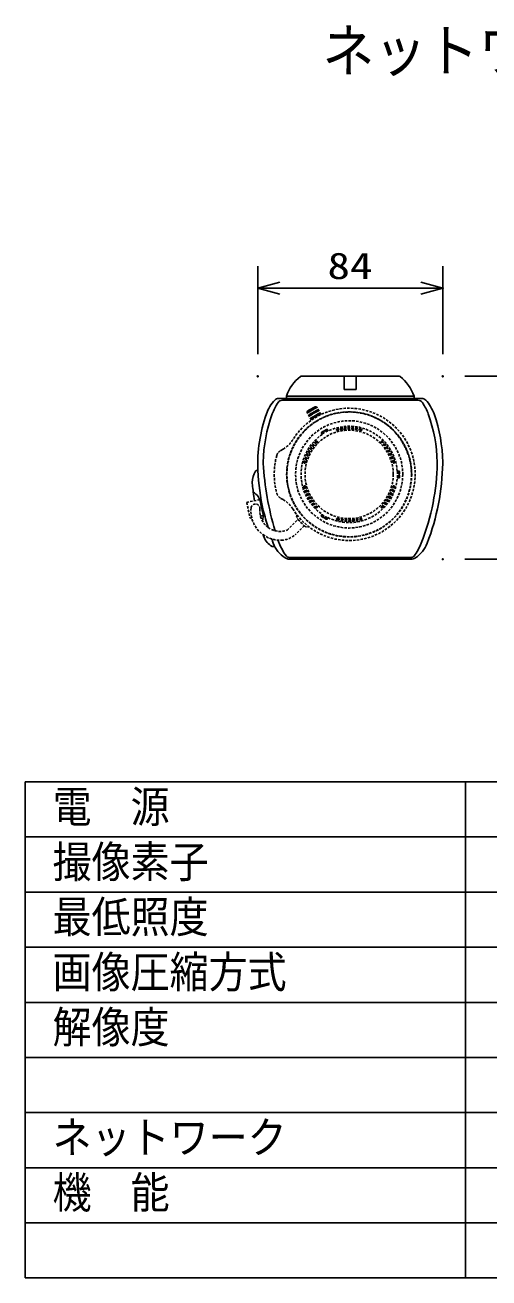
# Model space of a CAD drawing. Units: millimetres, scale not verified. Extents: x -63 to 63, y -56 to 57.
# Drawn here: x -62.5 to -20.4, y -56.4 to 57.3 of the extents above; entities that cross this region are included whole.
import ezdxf
from ezdxf.enums import TextEntityAlignment as Align

# ---------------------------------------------------------------- set-up
doc = ezdxf.new("R2010")
doc.units = ezdxf.units.MM
doc.header["$LTSCALE"] = 0.189787
doc.header["$PDMODE"] = 32
doc.header["$PDSIZE"] = 0.0949
for name, pattern in [('CHAIN1', [8, 5, -1, 1, -1]), ('DASHED1', [1.8, 1.2, -0.6]), ('LONG_DOUBLE_CHAIN', [21.8, 18, -1, 0.6, -0.6, 0.6, -1])]:
    doc.linetypes.add(name, pattern=pattern)
for name, color, linetype in [('0-0_MOJI1', 2, 'Continuous'), ('0-2_GAIKEI', 1, 'DASHED1'), ('0-3_WAKU', 3, 'Continuous'), ('0-4_DEFPOINTS', 7, 'Continuous')]:
    doc.layers.add(name, color=color, linetype=linetype)
doc.styles.add('ＭＳ ゴシック', font='')
doc.styles.get('ＭＳ ゴシック').set_extended_font_data('MS Gothic')

# ---------------------------------------------------------------- blocks, each defined once
blk = doc.blocks.new('_OPEN30')
at = {"layer": '0-4_DEFPOINTS'}
blk.add_line((0, 0), (-1, 0), dxfattribs=at)
blk.add_lwpolyline([(-1, 0.26795), (0, 0), (-1, -0.26795)], dxfattribs=at)

msp = doc.modelspace()

# ---------------------------------------------------------------- linework, layer by layer
at = {"layer": '0-2_GAIKEI', "color": 7, "linetype": 'Continuous'}
for p, q in [((-37.4354, 25.4235), (-37.4701, 25.4235)), ((-28.5048, 25.4235), (-37.4354, 25.4235)), ((-33.5201, 25.4235), (-33.5201, 24.3235)), ((-32.4201, 25.4235), (-32.4201, 24.3235)), ((-32.5201, 24.2235), (-33.4201, 24.2235)), ((-39.5701, 23.2521), (-39.5701, 23.2521)), ((-39.4614, 23.4235), (-32.9701, 23.4235)), ((-27.1701, 23.6235), (-38.7701, 23.6235)), ((-38.7701, 23.6235), (-38.7701, 23.4235)), ((-27.1701, 23.4235), (-38.7701, 23.4235)), ((-32.9701, 23.4235), (-26.4788, 23.4235)), ((-27.1701, 23.4235), (-27.1701, 23.6235)), ((-41.3701, 17.6235), (-41.3701, 17.5235)), ((-40.8701, 17.6191), (-40.8701, 17.5279)), ((-25.0701, 17.5235), (-25.0701, 17.6235)), ((-24.5701, 17.5235), (-24.5701, 17.6235)), ((-38.4513, 8.8235), (-32.9701, 8.8235)), ((-32.9701, 8.8235), (-27.4889, 8.8235))]:
    msp.add_line(p, q, dxfattribs=at)
at = {"layer": '0-2_GAIKEI', "color": 7, "linetype": 'LONG_DOUBLE_CHAIN'}
for p, q in [((-33.5201, 24.3218), (-33.5201, 24.2235)), ((-33.4218, 24.2235), (-33.5201, 24.2235)), ((-32.4201, 24.2235), (-32.5184, 24.2235)), ((-32.4201, 24.3218), (-32.4201, 24.2235))]:
    msp.add_line(p, q, dxfattribs=at)
at = {"layer": '0-2_GAIKEI', "linetype": 'Continuous'}
for p, q in [((-39.1148, 23.2521), (-26.8253, 23.2521)), ((-41.4983, 16.8735), (-41.3539, 16.8735)), ((-40.022, 9.9735), (-39.832, 9.9735)), ((-38.5243, 8.9949), (-27.4158, 8.9949))]:
    msp.add_line(p, q, dxfattribs=at)
at = {"layer": '0-2_GAIKEI'}
for p, q in [((-36.8592, 22.1788), (-36.8786, 22.1314)), ((-36.8786, 22.1314), (-36.8717, 22.16)), ((-36.4883, 21.4553), (-36.8786, 22.1314)), ((-36.8437, 22.2671), (-36.8723, 22.1602)), ((-36.8542, 22.1455), (-36.8592, 22.1788)), ((-36.4649, 21.4714), (-36.8542, 22.1455)), ((-36.4201, 21.5019), (-36.8229, 22.1997)), ((-36.415, 21.5054), (-36.802, 22.1757)), ((-36.3615, 21.5409), (-36.7622, 22.2348)), ((-36.3413, 21.5541), (-36.7256, 22.2198)), ((-36.2827, 21.5918), (-36.681, 22.2817)), ((-36.2484, 21.6134), (-36.6303, 22.2748)), ((-36.1885, 21.6504), (-36.585, 22.3371)), ((-36.1421, 21.6783), (-36.5224, 22.3371)), ((-36.0849, 21.712), (-36.4806, 22.3974)), ((-36.0294, 21.7439), (-36.4095, 22.4023)), ((-35.979, 21.7723), (-36.3751, 22.4583)), ((-35.9179, 21.8057), (-36.2992, 22.466)), ((-35.8779, 21.8271), (-36.2755, 22.5158)), ((-35.8155, 21.8597), (-36.1989, 22.5239)), ((-35.7889, 21.8734), (-36.1887, 22.5659)), ((-35.7184, 21.9086), (-36.1206, 22.6052)), ((-35.7294, 21.9032), (-36.1155, 22.572)), ((-35.6662, 21.934), (-36.0548, 22.607)), ((-35.6307, 21.951), (-36.0208, 22.6267)), ((-35.6255, 21.9534), (-36.0159, 22.6295)), ((-35.1572, 20.5522), (-35.5036, 20.3522)), ((-35.175, 20.583), (-35.1572, 20.5522)), ((-35.1572, 20.5522), (-35.145, 20.531)), ((-34.9854, 20.4547), (-35.0856, 20.6283)), ((-34.1631, 20.6346), (-34.1553, 20.6057)), ((-34.1398, 20.5477), (-34.1321, 20.5187)), ((-31.9813, 20.5477), (-31.989, 20.5187)), ((-31.958, 20.6346), (-31.9657, 20.6057)), ((-36.0675, 19.5349), (-36.0462, 19.5136)), ((-36.0038, 19.4712), (-35.9826, 19.45)), ((-35.6053, 20.3283), (-35.505, 20.1547)), ((-35.5214, 20.383), (-35.5036, 20.3522)), ((-35.5036, 20.3522), (-35.4914, 20.331)), ((-30.117, 19.4717), (-30.1382, 19.4505)), ((-30.0534, 19.5353), (-30.0746, 19.5141)), ((-39.0586, 18.8123), (-39.3155, 18.6676)), ((-37.17, 17.6252), (-37.141, 17.6174)), ((-37.0831, 17.6019), (-37.0541, 17.5941)), ((-29.0377, 17.6023), (-29.0667, 17.5946)), ((-28.9508, 17.6256), (-28.9798, 17.6178)), ((-28.5055, 16.823), (-28.7059, 16.823)), ((-28.7059, 16.223), (-28.5055, 16.223)), ((-28.5356, 16.723), (-28.5601, 16.723)), ((-28.5356, 16.323), (-28.5601, 16.323)), ((-28.5356, 16.323), (-28.5356, 16.723)), ((-28.5, 16.723), (-28.5356, 16.723)), ((-28.5, 16.323), (-28.5356, 16.323)), ((-37.1751, 15.4233), (-37.1461, 15.431)), ((-37.0882, 15.4466), (-37.0592, 15.4543)), ((-29.0428, 15.447), (-29.0718, 15.4548)), ((-28.9559, 15.4237), (-28.9849, 15.4315)), ((-41.1645, 14.2383), (-42.3655, 13.9871)), ((-42.3655, 13.9871), (-42.0637, 12.5445)), ((-39.0586, 14.24), (-39.3155, 14.3847)), ((-42.0637, 12.5445), (-41.9114, 12.5763)), ((-41.1279, 12.7402), (-40.8799, 12.792)), ((-36.0726, 13.5136), (-36.0513, 13.5348)), ((-36.0089, 13.5772), (-35.9877, 13.5984)), ((-35.5104, 12.8955), (-35.6106, 12.7219)), ((-35.5268, 12.6672), (-35.5089, 12.698)), ((-35.5089, 12.698), (-35.4967, 12.7192)), ((-35.5089, 12.698), (-35.1625, 12.498)), ((-35.1625, 12.498), (-35.1503, 12.5192)), ((-35.091, 12.4219), (-34.9908, 12.5955)), ((-34.1449, 12.4951), (-34.1371, 12.5241)), ((-31.9864, 12.4951), (-31.9941, 12.5241)), ((-30.1221, 13.5776), (-30.1433, 13.5989)), ((-30.0585, 13.514), (-30.0797, 13.5352)), ((-37.1516, 11.8714), (-37.8844, 11.1386)), ((-35.1803, 12.4672), (-35.1625, 12.498)), ((-34.1682, 12.4082), (-34.1604, 12.4372)), ((-31.9631, 12.4082), (-31.9708, 12.4372))]:
    msp.add_line(p, q, dxfattribs=at)
at = {"layer": '0-2_GAIKEI', "linetype": 'CHAIN1'}
for p, q in [((-36.802, 22.1757), (-36.8229, 22.1997)), ((-36.7622, 22.2348), (-36.802, 22.1757)), ((-36.7256, 22.2198), (-36.7622, 22.2348)), ((-36.681, 22.2817), (-36.7256, 22.2198)), ((-36.6303, 22.2748), (-36.681, 22.2817)), ((-36.585, 22.3371), (-36.6303, 22.2748)), ((-36.4806, 22.3974), (-36.5224, 22.3371)), ((-36.4095, 22.4023), (-36.4806, 22.3974)), ((-36.3751, 22.4583), (-36.4095, 22.4023)), ((-36.2992, 22.466), (-36.3751, 22.4583)), ((-36.1989, 22.5239), (-36.2755, 22.5158)), ((-36.1887, 22.5659), (-36.1989, 22.5239)), ((-36.1155, 22.572), (-36.1887, 22.5659)), ((-36.044, 22.6384), (-36.1508, 22.6671)), ((-36.0548, 22.607), (-36.1206, 22.6052)), ((-36.1206, 22.6052), (-36.1155, 22.572)), ((-36.0758, 22.6311), (-36.0548, 22.607)), ((-36.0574, 22.6417), (-36.0208, 22.6267)), ((-36.0441, 22.6378), (-36.0574, 22.6417)), ((-41.9476, 12.722), (-41.9424, 12.7231))]:
    msp.add_line(p, q, dxfattribs=at)
at = {"layer": '0-2_GAIKEI'}
for points in [[(-36.8229, 22.1997), (-36.8275, 22.1928), (-36.8461, 22.161), (-36.8542, 22.1455)], [(-38.6912, 11.4632), (-37.7173, 12.437), (-37.1516, 11.8714)]]:
    msp.add_lwpolyline(points, dxfattribs=at)
at = {"layer": '0-2_GAIKEI', "linetype": 'CHAIN1'}
for points in [[(-36.8437, 22.2671), (-36.7199, 22.3385), (-36.1508, 22.6671)], [(-36.5224, 22.3371), (-36.5661, 22.3379), (-36.585, 22.3371)], [(-36.2755, 22.5158), (-36.279, 22.5094), (-36.2931, 22.4802), (-36.2992, 22.466)], [(-36.0208, 22.6267), (-36.0593, 22.6305), (-36.0758, 22.6311)]]:
    msp.add_lwpolyline(points, dxfattribs=at)
at = {"layer": '0-2_GAIKEI'}
for radius in [5.68, 5.66, 4.87, 4.01]:
    msp.add_circle((-33.0672, 16.5261), radius, dxfattribs=at)
at = {"layer": '0-2_GAIKEI', "color": 7, "linetype": 'Continuous'}
for centre, radius, start, end in [((-35.0048, 22.2736), 4, 128.55234, 160.27609), ((-35.0048, 22.2736), 4, 128.04861, 128.55234), ((-37.4354, 25.3235), 0.1, 90, 128.55234), ((-28.5048, 25.3235), 0.1, 51.44766, 90), ((-30.9354, 22.2736), 4, 19.72391, 51.44766), ((-33.4201, 24.3235), 0.1, 180, 270), ((-32.5201, 24.3235), 0.1, 270, 0), ((-37.1879, 20.8161), 3.6, 137.17012, 160.70274), ((-39.4614, 22.9235), 0.5, 90, 137.17012), ((-26.4788, 22.9235), 0.5, 42.82988, 90), ((-28.7523, 20.8161), 3.6, 19.29726, 42.82988), ((-27.3722, 17.3792), 14, 160.70274, 182.06991), ((-38.568, 17.3792), 14, 1, 19.29726), ((-45.7669, 17.8935), 21.2, 349.00253, 359), ((-20.1999, 17.9218), 21.18, 182.83688, 192.71334), ((-45.7669, 17.8935), 21.2, 338.97441, 349.00253), ((6.3165, 25.6215), 48.7696, 194.68195, 196.56819), ((-20.1733, 17.8935), 21.2, 199.92393, 201.02559), ((-37.3482, 11.2919), 2.8, 201.02559, 236.52998), ((-28.5919, 11.2919), 2.8, 303.47002, 338.97441), ((-38.4257, 9.6875), 0.8676, 237.45328, 259.02599), ((-38.4513, 9.6235), 0.8, 259.94929, 270), ((-27.4889, 9.6235), 0.8, 270, 303.47002)]:
    msp.add_arc(centre, radius, start, end, dxfattribs=at)
at = {"layer": '0-2_GAIKEI', "linetype": 'Continuous'}
for centre, radius, start, end in [((-35.6574, 20.4017), 4.6807, 145.7905, 159.958), ((-39.1148, 22.7521), 0.5, 90, 145.7905), ((-26.8253, 22.7521), 0.5, 34.2095, 90), ((-30.2827, 20.4017), 4.6807, 20.042, 34.2095), ((-27.3722, 17.3792), 13.5, 159.958, 178.98165), ((-38.568, 17.3792), 13.5, 1.03704, 20.042), ((-13.764, 19.1254), 27.1531, 183.37288, 196.49938), ((-45.7669, 17.8935), 20.7, 349.00253, 358.97584), ((-39.8659, 15.8013), 2, 149.22225, 180), ((-41.4983, 16.7735), 0.1, 90, 149.22225), ((-39.8659, 15.8013), 2, 180, 186.15418), ((-20.1999, 17.9218), 21.78, 186.15418, 187.91252), ((-20.1999, 17.9218), 21.78, 187.91252, 190.00714), ((-42.4872, 13.7197), 1.4, 10.67731, 59.30371), ((-20.1999, 17.9218), 21.28, 190.67731, 192.71334), ((-45.7669, 17.8935), 20.7, 338.44149, 349.00253), ((-20.1999, 17.9218), 21.28, 192.71334, 193.22117), ((-42.2788, 12.7346), 1.4, 341.73088, 13.22117), ((-20.1999, 17.9218), 21.78, 198.40873, 198.90474), ((-39.2914, 11.3835), 1.6, 198.90474, 240.85009), ((-20.1733, 17.8935), 20.7, 200.74807, 201.55851), ((-34.8442, 12.0972), 4.9256, 201.55851, 217.28755), ((-31.096, 12.0972), 4.9256, 322.71245, 338.44149), ((-40.022, 10.0735), 0.1, 240.85009, 270), ((-38.5243, 9.2949), 0.3, 217.28755, 270), ((-38.5243, 9.2949), 0.3, 217.28755, 270), ((-27.4158, 9.2949), 0.3, 270, 322.71245)]:
    msp.add_arc(centre, radius, start, end, dxfattribs=at)
at = {"layer": '0-2_GAIKEI'}
for centre, radius, start, end in [((-33.0672, 16.5261), 6, 211.40507, 148.59493), ((-33.0654, 16.5291), 4.57, 116.23608, 123.76392), ((-33.0654, 16.5291), 4.51, 116.18558, 123.81527), ((-33.0654, 16.5291), 4.5, 116.17695, 123.82444), ((-33.0654, 16.5291), 4.39, 116.08152, 123.91848), ((-33.0654, 16.5291), 4.55, 116.21951, 117.48069), ((-33.0672, 16.5261), 4.37, 3.89452, 116.02454), ((-34.1476, 20.5767), 0.06, 105, 285), ((-34.1476, 20.5767), 0.03, 105, 285), ((-33.0605, 16.5198), 4.26, 75, 105), ((-33.0605, 16.5198), 4.23, 75, 105), ((-33.0605, 16.5198), 4.17, 75, 105), ((-33.0605, 16.5198), 4.14, 75, 105), ((-31.9735, 20.5767), 0.06, 255, 75), ((-31.9735, 20.5767), 0.03, 255, 75), ((-40.2367, 20.9033), 2.4, 299.39842, 328.59493), ((-33.0672, 16.5261), 4.37, 123.89452, 236.06242), ((-33.0552, 16.5226), 4.26, 135, 165), ((-33.0552, 16.5226), 4.23, 135, 165), ((-33.0552, 16.5226), 4.17, 135, 165), ((-33.0552, 16.5226), 4.14, 135, 165), ((-36.025, 19.4924), 0.06, 315, 135), ((-36.025, 19.4924), 0.03, 315, 135), ((-33.0654, 16.5291), 4.55, 122.51931, 123.78049), ((-30.0958, 19.4929), 0.06, 45, 225), ((-33.0656, 16.523), 4.14, 15, 45), ((-30.0958, 19.4929), 0.03, 45, 225), ((-33.0656, 16.523), 4.17, 15, 45), ((-33.0656, 16.523), 4.23, 15, 45), ((-33.0656, 16.523), 4.26, 15, 45), ((-33.0672, 16.5261), 6.8, 165.45871, 194.54129), ((-38.9719, 18.0577), 0.7, 119.39849, 165.45873), ((-37.1121, 17.6096), 0.06, 165, 345), ((-37.1121, 17.6096), 0.03, 165, 345), ((-29.0087, 17.6101), 0.06, 195, 15), ((-29.0087, 17.6101), 0.03, 195, 15), ((-33.0672, 16.5261), 4.37, 243.92435, 356.02454), ((-33.0656, 16.523), 4.39, 356.08152, 3.91848), ((-33.0656, 16.523), 4.5, 356.17695, 3.82444), ((-33.0656, 16.523), 4.51, 356.18558, 3.81527), ((-33.0656, 16.523), 4.55, 2.51931, 3.78049), ((-33.0656, 16.523), 4.55, 356.21951, 357.48069), ((-33.0656, 16.523), 4.57, 356.23608, 3.76392), ((-38.9719, 14.9946), 0.7, 194.54127, 240.60151), ((-37.1172, 15.4388), 0.06, 15, 195), ((-33.0603, 16.5258), 4.26, 195, 225), ((-37.1172, 15.4388), 0.03, 15, 195), ((-33.0603, 16.5258), 4.23, 195, 225), ((-33.0603, 16.5258), 4.17, 195, 225), ((-33.0603, 16.5258), 4.14, 195, 225), ((-33.0707, 16.5263), 4.14, 315, 345), ((-33.0707, 16.5263), 4.17, 315, 345), ((-33.0707, 16.5263), 4.23, 315, 345), ((-33.0707, 16.5263), 4.26, 315, 345), ((-29.0138, 15.4392), 0.06, 345, 165), ((-29.0138, 15.4392), 0.03, 345, 165), ((-41.57, 13.4392), 0.4, 353.5172, 173.5172), ((-40.2367, 12.149), 2.4, 31.40507, 60.60158), ((-39.3682, 13.189), 2.616, 173.5172, 237.9305), ((-39.3682, 13.189), 1.816, 173.5172, 234.49037), ((-37.4345, 12.7199), 0.4, 160.54186, 225), ((-36.0301, 13.556), 0.06, 225, 45), ((-36.0301, 13.556), 0.03, 225, 45), ((-33.0707, 16.5211), 4.57, 236.23608, 243.76392), ((-33.0707, 16.5211), 4.55, 236.21951, 237.48069), ((-33.0707, 16.5211), 4.51, 236.18558, 243.81527), ((-33.0707, 16.5211), 4.5, 236.17695, 243.82444), ((-33.0707, 16.5211), 4.39, 236.08152, 243.91848), ((-34.1527, 12.4661), 0.06, 75, 255), ((-33.0656, 16.523), 4.14, 255, 285), ((-31.9786, 12.4661), 0.06, 285, 105), ((-30.1009, 13.5564), 0.06, 135, 315), ((-30.1009, 13.5564), 0.03, 135, 315), ((-39.3243, 13.2156), 1.8632, 233.86503, 289.86336), ((-36.8688, 12.1542), 0.4, 225, 289.60195), ((-33.0707, 16.5211), 4.55, 242.51931, 243.78049), ((-34.1527, 12.4661), 0.03, 75, 255), ((-33.0656, 16.523), 4.26, 255, 285), ((-33.0656, 16.523), 4.23, 255, 285), ((-33.0656, 16.523), 4.17, 255, 285), ((-31.9786, 12.4661), 0.03, 285, 105), ((-39.3243, 13.2156), 2.6632, 233.86503, 272.21872), ((-39.2986, 12.5528), 2, 272.21872, 315)]:
    msp.add_arc(centre, radius, start, end, dxfattribs=at)
at = {"layer": '0-3_WAKU'}
for p, q in [((-41.3701, 27.4168), (-41.3701, 35.4169)), ((-24.5701, 27.4168), (-24.5701, 35.4169)), ((-39.3701, 33.4169), (-26.5701, 33.4169)), ((-22.5701, 25.4235), (-14.5701, 25.4235)), ((-22.5701, 8.8235), (-14.5701, 8.8235))]:
    msp.add_line(p, q, dxfattribs=at)
at = {"layer": '0-3_WAKU', "color": 4}
for p, q in [((-62.5001, -11.3667), (62.5001, -11.3667)), ((-62.5001, -11.3667), (-62.5001, -56.3667)), ((-22.5, -11.3667), (-22.5, -56.3667)), ((62.5001, -56.3667), (-62.5001, -56.3667))]:
    msp.add_line(p, q, dxfattribs=at)
at = {"layer": '0-3_WAKU', "color": 1}
for p, q in [((-62.5001, -16.3667), (62.5001, -16.3667)), ((-62.5001, -21.3667), (62.5001, -21.3667)), ((-62.5001, -26.3667), (62.5001, -26.3667)), ((-62.5001, -31.3667), (62.5001, -31.3667)), ((-62.5001, -36.3667), (62.5001, -36.3667)), ((-62.5001, -41.3667), (62.5001, -41.3667)), ((-62.5001, -46.3667), (62.5001, -46.3667)), ((-62.5001, -51.3667), (62.5001, -51.3667))]:
    msp.add_line(p, q, dxfattribs=at)
at = {"layer": '0-4_DEFPOINTS'}
for p in [(-24.5701, 33.4169), (-41.3701, 25.4168), (-24.5701, 25.4235), (-24.5701, 25.4168), (-24.5701, 8.8235)]:
    msp.add_point(p, dxfattribs=at)

# ---------------------------------------------------------------- block references
at = {"layer": '0-3_WAKU', "xscale": 2, "yscale": 2, "rotation": 180}
msp.add_blockref('_OPEN30', (-41.3701, 33.4169), dxfattribs=at)
at = {"layer": '0-3_WAKU', "xscale": 2, "yscale": 2}
msp.add_blockref('_OPEN30', (-24.5701, 33.4169), dxfattribs=at)

# ---------------------------------------------------------------- texts
at = {"layer": '0-0_MOJI1', "style": 'ＭＳ ゴシック', "width": 0.9}
for s, height, p in [('ネットワークカメラ', 3.849, (-35.5, 51.8932)), ('電\u3000源', 2.886, (-60.0001, -15.9218)), ('撮像素子', 2.886, (-60.0001, -20.9218)), ('最低照度', 2.886, (-60.0001, -25.9218)), ('画像圧縮方式', 2.886, (-60.0001, -30.9218)), ('解像度', 2.886, (-60.0001, -35.9218)), ('ネットワーク', 2.886, (-60.0001, -45.9218)), ('機\u3000能', 2.886, (-60.0001, -50.9219))]:
    msp.add_text(s, height=height, dxfattribs=at).set_placement(p, align=Align.BOTTOM_LEFT)
at = {"layer": '0-3_WAKU', "style": 'ＭＳ ゴシック', "width": 1.25}
msp.add_text('84', height=2.406, dxfattribs=at).set_placement((-35.037, 33.5264), align=Align.BOTTOM_LEFT)

doc.saveas('drawing.dxf')
